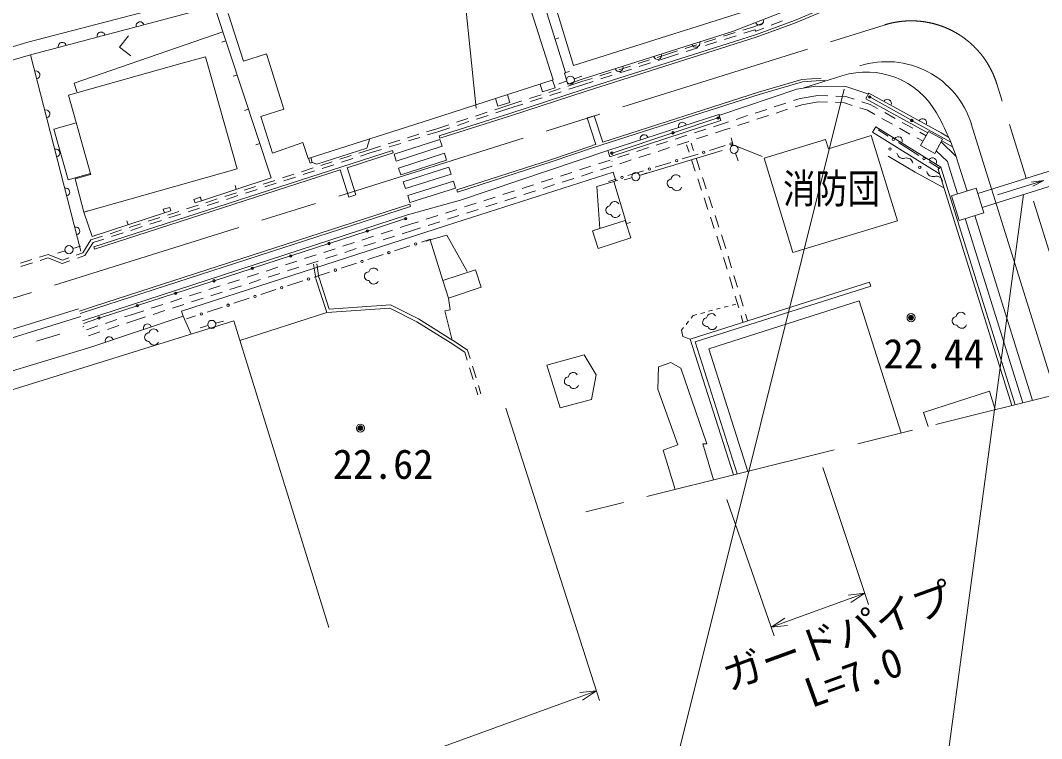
# Model space of a CAD drawing. Units: millimetres, scale not verified. Extents: x 40000 to 680000, y 20000 to 380000.
# Drawn here: x 368122 to 431532, y 272970 to 317555 of the extents above; entities that cross this region are included whole.
import ezdxf
from ezdxf.enums import TextEntityAlignment as Align

# ---------------------------------------------------------------- set-up
doc = ezdxf.new("R2010")
doc.units = ezdxf.units.MM
doc.header["$LTSCALE"] = 1000
doc.header["$PDMODE"] = 32
doc.header["$PDSIZE"] = 500
doc.linetypes.add('CHAIN', pattern=[18.5, 12, -1.5, 3.5, -1.5])
for name, color, linetype, lineweight in [('M-BGD', 7, 'Continuous', 13), ('M-BMK', 2, 'CHAIN', 13), ('M-STR-HTXT', 7, 'Continuous', 13), ('M-STR-STRC', 7, 'Continuous', 13)]:
    doc.layers.add(name, color=color, linetype=linetype, lineweight=lineweight)
doc.styles.add('ＭＳ ゴシック', font='')
doc.styles.get('ＭＳ ゴシック').set_extended_font_data('MS Gothic')

msp = doc.modelspace()

# ---------------------------------------------------------------- linework, layer by layer
at = {"layer": 'M-BGD'}
for p, q in [((380167, 318420), (383684, 307788)), ((381031, 317976), (381968, 315021)), ((412981, 316947), (413674, 317167)), ((413674, 317167), (413923, 317265)), ((413779, 316889), (414279, 317079)), ((413923, 317265), (414287, 317403)), ((414746, 317257), (415447, 317524)), ((374824, 316600), (374278, 315905)), ((401320, 316395), (401559, 316469)), ((410598, 316192), (411313, 316418)), ((411790, 316570), (412504, 316796)), ((411850, 316379), (412565, 316606)), ((413042, 316757), (413734, 316976)), ((413734, 316976), (413779, 316889)), ((368576, 316203), (364022, 314841)), ((374974, 315359), (374278, 315905)), ((380870, 316293), (380633, 316215)), ((409406, 315814), (410121, 316041)), ((409467, 315624), (410182, 315850)), ((410659, 316001), (411374, 316228)), ((381579, 308338), (379616, 315304)), ((407669, 315261), (408237, 315444)), ((407730, 315070), (408298, 315253)), ((408237, 315444), (408930, 315663)), ((408298, 315253), (408990, 315472)), ((405289, 314496), (406003, 314725)), ((405350, 314305), (406064, 314535)), ((406479, 314878), (407193, 315108)), ((406540, 314688), (407254, 314917)), ((381573, 314167), (381336, 314089)), ((401970, 314314), (402208, 314389)), ((402509, 313936), (402981, 314101)), ((403055, 313777), (403623, 313960)), ((404099, 314113), (404813, 314342)), ((404160, 313922), (404874, 314152)), ((419139, 314117), (416767, 313363)), ((400388, 313595), (400541, 313121)), ((401324, 313361), (400541, 313121)), ((401642, 313321), (400928, 313091)), ((401168, 313845), (401324, 313361)), ((402036, 313775), (401560, 313621)), ((403055, 313777), (402118, 313475)), ((403116, 313587), (402179, 313284)), ((403116, 313587), (403684, 313769)), ((371103, 312920), (372488, 307971)), ((397613, 312703), (397766, 312229)), ((398360, 312943), (398516, 312458)), ((400452, 312937), (399739, 312707)), ((400514, 312747), (399800, 312517)), ((401704, 313131), (400990, 312901)), ((416545, 312715), (416125, 312578)), ((417640, 312898), (416545, 312715)), ((418257, 312874), (417640, 312898)), ((419374, 312832), (418757, 312855)), ((419889, 312664), (419374, 312832)), ((420615, 312692), (424461, 310572)), ((420624, 312712), (420808, 313042)), ((423410, 311377), (420924, 312767)), ((382277, 312041), (382040, 311962)), ((398326, 312251), (397576, 312007)), ((398387, 312061), (397638, 311817)), ((398516, 312458), (397766, 312229)), ((399263, 312554), (398326, 312251)), ((399324, 312363), (398387, 312061)), ((414462, 312034), (413749, 311800)), ((415650, 312422), (414937, 312189)), ((415047, 311804), (415760, 312037)), ((416235, 312193), (416641, 312325)), ((416641, 312325), (417666, 312497)), ((417666, 312497), (418234, 312475)), ((418734, 312456), (419303, 312434)), ((419303, 312434), (419773, 312281)), ((420249, 312127), (420719, 311974)), ((420880, 312342), (420365, 312510)), ((421353, 312078), (420880, 312342)), ((385988, 308989), (393579, 311406)), ((395913, 311464), (395200, 311231)), ((397101, 311852), (396388, 311619)), ((397163, 311661), (396450, 311429)), ((403747, 311638), (403319, 311499)), ((403319, 311499), (403853, 309860)), ((403747, 311638), (404282, 309997)), ((411369, 311477), (408711, 310602)), ((411614, 311337), (411490, 311718)), ((413273, 311645), (412561, 311412)), ((413859, 311416), (414572, 311649)), ((420719, 311974), (421176, 311719)), ((421612, 311476), (422267, 311111)), ((422445, 311469), (421790, 311835)), ((371586, 311194), (370191, 310803)), ((371092, 307666), (370191, 310803)), ((393347, 310636), (393978, 310832)), ((394724, 311076), (393975, 310832)), ((394786, 310886), (394037, 310641)), ((395975, 311274), (395262, 311041)), ((404722, 309092), (411614, 311337)), ((410692, 310805), (409978, 310575)), ((411667, 311120), (411168, 310959)), ((411790, 310739), (411290, 310578)), ((412085, 311256), (411665, 311119)), ((411790, 310739), (412195, 310872)), ((412671, 311027), (413383, 311260)), ((421379, 310769), (422011, 310370)), ((422704, 310867), (423359, 310502)), ((423537, 310861), (422882, 311226)), ((425895, 309988), (423541, 311304)), ((427170, 311135), (432421, 294331)), ((390960, 309891), (391676, 310115)), ((392153, 310263), (392869, 310487)), ((392213, 310073), (392929, 310296)), ((393407, 310445), (394037, 310641)), ((408568, 310555), (404920, 309340)), ((409502, 310422), (408788, 310192)), ((410814, 310425), (410100, 310195)), ((412376, 309792), (412250, 310276)), ((425195, 308030), (421036, 310615)), ((423796, 310258), (424170, 310050)), ((424365, 310399), (423974, 310617)), ((424511, 310661), (424024, 309788)), ((424511, 310661), (425385, 310174)), ((425385, 310174), (424898, 309301)), ((425337, 310088), (426003, 309717)), ((382980, 309914), (382743, 309836)), ((389146, 309317), (389851, 309546)), ((389851, 309546), (390483, 309742)), ((389912, 309355), (390543, 309552)), ((391020, 309700), (391736, 309924)), ((391461, 308817), (394305, 309741)), ((395440, 306402), (404598, 309472)), ((403853, 309860), (403669, 309801)), ((404722, 309092), (404598, 309472)), ((407122, 309656), (406408, 309426)), ((406575, 307929), (411704, 309487)), ((408312, 310039), (407598, 309809)), ((408435, 309658), (407721, 309428)), ((409625, 310041), (408911, 309811)), ((409639, 309382), (409488, 309839)), ((409925, 309474), (409773, 309933)), ((411890, 309780), (410916, 309481)), ((414177, 309097), (412595, 309748)), ((422645, 309970), (423909, 309173)), ((424024, 309788), (424898, 309301)), ((424988, 309462), (425688, 308790)), ((425295, 310013), (426218, 309127)), ((386011, 308997), (386106, 308702)), ((387957, 308933), (388670, 309164)), ((388052, 308753), (388766, 308984)), ((388411, 308412), (391263, 309330)), ((389242, 309138), (389912, 309355)), ((391322, 309245), (391461, 308817)), ((404743, 308889), (404029, 308659)), ((405932, 309272), (405219, 309042)), ((406055, 308892), (405341, 308662)), ((407245, 309275), (406531, 309045)), ((410199, 309261), (409224, 308961)), ((410032, 308195), (409796, 308907)), ((410317, 308287), (410082, 309000)), ((412522, 309314), (412689, 308843)), ((372067, 305656), (381579, 308338)), ((372722, 303362), (387983, 308274)), ((385578, 308163), (386292, 308394)), ((385674, 307984), (386387, 308215)), ((386244, 308742), (386106, 308702)), ((386768, 308548), (387481, 308779)), ((386863, 308369), (387577, 308599)), ((387981, 308278), (388520, 306591)), ((403553, 308506), (402839, 308276)), ((404865, 308509), (404151, 308279)), ((404858, 308800), (404856, 308800)), ((406816, 308221), (405842, 307922)), ((408507, 308741), (407533, 308442)), ((424544, 308773), (425173, 308376)), ((425272, 308453), (425104, 308322)), ((425104, 308322), (429689, 293649)), ((425272, 308453), (429883, 293698)), ((425778, 308511), (426319, 306782)), ((426362, 308693), (426902, 306964)), ((427576, 306808), (433969, 308806)), ((372466, 308050), (371092, 307666)), ((372484, 307984), (371521, 307715)), ((371521, 307715), (372067, 305656)), ((383684, 307788), (379369, 306360)), ((383200, 307394), (383913, 307625)), ((383684, 307788), (383447, 307710)), ((383684, 307788), (383605, 308025)), ((384389, 307778), (385102, 308009)), ((384484, 307599), (385198, 307830)), ((401173, 307740), (400459, 307510)), ((402363, 308123), (401649, 307893)), ((402486, 307742), (401772, 307512)), ((403676, 308125), (402962, 307895)), ((405125, 307702), (404638, 307552)), ((404974, 307563), (405213, 307636)), ((405768, 304939), (404974, 307563)), ((406094, 307791), (405612, 307661)), ((406573, 307936), (407046, 308095)), ((410424, 307008), (410188, 307720)), ((410709, 307101), (410474, 307813)), ((427844, 305949), (434241, 307948)), ((428805, 306721), (431669, 307615)), ((381526, 307074), (381448, 307312)), ((382010, 307009), (382724, 307240)), ((382106, 306830), (382819, 307060)), ((383295, 307214), (384009, 307445)), ((392310, 306258), (395147, 307150)), ((398794, 306973), (398080, 306743)), ((399983, 307356), (399269, 307126)), ((400106, 306976), (399392, 306746)), ((401296, 307359), (400582, 307129)), ((427471, 307142), (425944, 306665)), ((427471, 307142), (427949, 305615)), ((378898, 306446), (379296, 306579)), ((378898, 306446), (378971, 306228)), ((378971, 306228), (379369, 306360)), ((379369, 306360), (379290, 306598)), ((379296, 306579), (379369, 306360)), ((379632, 306240), (380345, 306470)), ((379727, 306060), (380441, 306291)), ((380821, 306624), (381535, 306855)), ((380916, 306445), (381630, 306676)), ((392175, 306687), (392310, 306258)), ((397604, 306590), (396890, 306360)), ((398916, 306592), (398202, 306362)), ((410816, 305821), (410581, 306533)), ((411101, 305914), (410866, 306626)), ((425944, 306665), (426421, 305137)), ((372067, 305656), (372304, 305735)), ((372569, 304143), (372067, 305656)), ((377061, 305608), (376983, 305845)), ((376994, 305828), (377395, 305949)), ((376994, 305828), (377061, 305608)), ((377061, 305608), (377462, 305729)), ((377253, 305470), (377967, 305701)), ((377395, 305949), (377462, 305729)), ((378442, 305855), (379156, 306086)), ((378538, 305675), (379251, 305906)), ((392342, 305995), (392296, 306138)), ((395224, 305823), (394510, 305593)), ((396414, 306207), (395700, 305977)), ((396537, 305826), (395823, 305596)), ((397727, 306209), (397013, 305979)), ((377061, 305608), (372569, 304143)), ((374815, 304875), (374738, 305113)), ((376064, 305085), (376777, 305316)), ((376159, 304906), (376873, 305137)), ((377348, 305291), (378062, 305522)), ((391974, 305228), (389736, 304502)), ((392845, 305057), (392345, 304896)), ((394034, 305440), (393320, 305210)), ((394157, 305059), (393443, 304829)), ((395347, 305443), (394633, 305213)), ((403656, 304497), (405671, 305144)), ((405671, 305144), (406022, 304050)), ((405768, 304939), (406007, 305011)), ((411208, 304635), (410973, 305347)), ((411494, 304727), (411258, 305439)), ((427949, 305615), (426421, 305137)), ((426796, 305254), (430369, 293819)), ((427379, 305437), (430964, 293967)), ((372569, 304143), (372492, 304381)), ((373685, 304316), (374399, 304547)), ((374874, 304701), (375588, 304931)), ((374970, 304521), (375683, 304752)), ((394589, 304827), (378122, 299503)), ((389593, 304455), (387356, 303729)), ((391236, 304537), (390522, 304306)), ((392345, 304896), (391711, 304691)), ((392468, 304515), (391835, 304311)), ((392967, 304676), (392468, 304515)), ((403656, 304497), (404008, 303402)), ((371989, 303121), (372504, 303934)), ((372121, 302956), (372634, 303766)), ((372504, 303934), (373209, 304162)), ((372569, 304143), (372806, 304222)), ((372634, 303766), (373305, 303983)), ((373780, 304136), (374494, 304367)), ((388857, 303767), (388144, 303536)), ((390047, 304152), (389333, 303921)), ((390170, 303772), (389457, 303541)), ((391360, 304157), (390646, 303926)), ((393581, 303981), (393022, 303798)), ((393561, 303930), (393322, 303855)), ((393561, 303930), (394347, 301415)), ((404008, 303402), (406022, 304050)), ((411516, 303703), (411365, 304160)), ((411802, 303794), (411651, 304252)), ((411923, 303395), (411802, 303794)), ((370899, 303251), (370421, 303105)), ((371377, 303398), (371855, 303545)), ((371593, 302982), (371989, 303121)), ((372722, 303362), (372676, 303505)), ((387213, 303683), (384976, 302957)), ((387668, 303382), (386955, 303151)), ((388981, 303387), (388268, 303156)), ((392309, 303565), (391358, 303254)), ((411636, 303306), (411516, 303703)), ((368127, 302477), (368841, 302706)), ((368154, 302276), (368868, 302505)), ((369317, 302859), (369839, 303026)), ((369344, 302658), (369832, 302814)), ((369832, 302814), (370722, 302462)), ((369839, 303026), (370726, 302676)), ((370722, 302462), (371186, 302626)), ((370726, 302676), (371122, 302815)), ((371657, 302792), (372121, 302956)), ((384833, 302911), (382595, 302185)), ((385290, 302612), (384576, 302381)), ((386479, 302997), (385765, 302766)), ((386603, 302617), (385889, 302386)), ((387792, 303002), (387078, 302771)), ((388982, 302478), (388031, 302167)), ((390645, 303021), (389695, 302711)), ((411999, 302110), (411781, 302828)), ((412286, 302199), (412068, 302916)), ((382453, 302139), (380215, 301413)), ((382911, 301842), (382198, 301611)), ((384100, 302227), (383387, 301996)), ((384224, 301847), (383511, 301616)), ((385413, 302232), (384700, 302001)), ((386464, 301550), (386324, 302418)), ((387319, 301934), (386368, 301623)), ((386662, 301582), (386521, 302450)), ((396378, 302081), (394347, 301415)), ((396378, 302081), (396737, 300988)), ((380073, 301367), (377835, 300641)), ((381722, 301457), (381008, 301226)), ((383035, 301462), (382321, 301231)), ((385655, 301390), (384705, 301080)), ((412362, 300914), (412144, 301631)), ((412648, 301002), (412431, 301720)), ((420851, 301304), (420927, 301066)), ((377692, 300594), (375455, 299869)), ((379343, 300687), (378630, 300456)), ((380533, 301072), (379819, 300841)), ((380656, 300692), (379943, 300461)), ((381846, 301077), (381132, 300846)), ((383992, 300847), (383041, 300536)), ((378154, 300302), (377441, 300071)), ((379467, 300307), (378754, 300076)), ((382328, 300303), (381378, 299992)), ((412552, 299946), (412309, 299881)), ((412724, 299717), (412507, 300435)), ((413011, 299806), (412793, 300524)), ((375312, 299822), (373075, 299096)), ((375142, 299327), (374591, 299144)), ((375776, 299532), (375142, 299327)), ((376965, 299917), (376251, 299686)), ((377089, 299537), (376375, 299306)), ((378278, 299922), (377564, 299691)), ((378122, 299503), (378223, 299191)), ((380665, 299760), (379714, 299449)), ((387151, 299422), (381744, 297690)), ((410135, 299302), (409891, 299237)), ((410618, 299431), (410376, 299367)), ((411101, 299560), (410859, 299495)), ((411584, 299688), (411343, 299624)), ((412067, 299817), (411826, 299753)), ((413277, 298929), (413156, 299328)), ((334581, 284359), (381368, 298898)), ((372932, 299050), (372030, 298749)), ((374116, 298986), (373405, 298749)), ((375267, 298947), (374716, 298764)), ((375899, 299152), (375267, 298947)), ((379001, 299216), (378443, 299033)), ((380246, 298754), (380726, 298890)), ((381368, 298898), (387282, 279867)), ((409612, 298877), (409459, 298679)), ((409891, 299237), (409765, 299074)), ((412990, 298842), (412869, 299239)), ((369130, 297636), (370563, 298081)), ((371995, 298525), (372067, 298548)), ((372930, 298591), (372219, 298355)), ((373056, 298212), (372344, 297975)), ((374242, 298606), (373530, 298369)), ((379767, 298610), (379290, 298460)), ((409306, 298481), (409179, 298318)), ((409179, 298318), (409254, 297934)), ((395722, 296952), (394811, 297564)), ((395893, 297079), (394922, 297730)), ((409254, 297934), (409714, 297757)), ((372501, 297276), (326197, 283240)), ((395871, 296466), (395722, 296952)), ((396052, 296558), (395893, 297079)), ((413290, 289559), (410867, 297161)), ((396235, 295270), (396016, 295988)), ((396416, 295362), (396197, 296080)), ((396720, 294363), (396561, 294884)), ((396529, 294305), (396380, 294792)), ((428291, 294537), (424205, 293210)), ((428291, 294537), (428656, 293392)), ((424205, 293210), (424485, 292351))]:
    msp.add_line(p, q, dxfattribs=at)
for points in [[(418307, 337814), (420460, 331220), (421053, 329266), (421564, 326763), (421794, 323645), (421391, 321313), (420393, 319800), (418211, 318393), (416188, 317542), (413762, 316667), (403197, 313309)], [(418450, 337861), (420603, 331265), (421198, 329303), (421713, 326784), (421945, 323638), (421533, 321256), (420501, 319691), (418281, 318260), (416243, 317402), (413810, 316525), (403243, 313166)], [(401970, 314314), (399047, 323676), (402260, 324673), (402165, 324946), (407236, 326467), (418753, 329880)], [(398879, 324032), (391536, 321886), (379930, 318376), (368757, 315421)], [(419417, 324254), (419903, 324319), (420793, 324033), (420714, 323146), (420536, 322207), (420194, 321254), (419459, 320152), (417998, 319086), (412346, 316866), (403014, 313907)], [(399839, 323402), (402470, 314752), (416771, 319295)], [(368576, 316203), (379901, 319171), (392099, 322771)], [(393579, 311406), (401211, 313859), (398450, 322521)], [(380688, 316844), (371450, 313651), (371621, 313126)], [(371878, 303229), (368757, 315421), (364262, 314112)], [(371103, 312920), (378171, 314900), (379616, 315304)], [(383774, 309321), (383056, 311589), (384486, 312042), (383398, 315474), (381968, 315021)], [(401970, 314314), (401914, 314270), (402118, 313594), (403014, 313907)], [(417840, 313969), (416654, 313886), (413952, 313096), (404282, 309997)], [(403197, 313309), (398503, 311770), (394130, 310386), (394175, 310243)], [(418102, 313837), (416680, 313737), (413996, 312953), (403714, 309658)], [(404598, 309472), (411490, 311718), (411546, 311667), (416344, 313297), (417492, 313477), (419374, 313453), (420746, 312999), (420808, 313042), (425294, 310570), (425759, 310311)], [(403244, 313166), (398549, 311627), (394175, 310243)], [(425272, 308453), (421248, 310955), (421036, 310615)], [(389819, 310235), (389623, 309629), (386538, 308632), (386244, 308742), (386149, 309041)], [(391322, 309245), (394166, 310169), (394305, 309741)], [(422576, 305113), (420957, 310405), (418304, 309575), (418114, 310162), (414316, 309011)], [(372676, 303505), (391217, 309473), (391263, 309330)], [(383774, 309321), (385662, 309967), (385988, 308989)], [(403666, 309800), (401039, 308909), (395214, 307037)], [(403714, 309658), (401086, 308766), (395260, 306894), (395214, 307037)], [(414316, 309011), (416078, 303138), (422576, 305113)], [(422016, 309137), (423688, 308143), (425467, 307161)], [(388410, 308415), (388949, 306728), (388520, 306591)], [(392175, 306687), (395012, 307580), (395147, 307150)], [(394589, 304827), (404920, 308138), (405096, 307596)], [(404974, 307563), (403924, 307255), (404097, 304647)], [(430990, 307272), (431669, 307615), (430916, 307511)], [(371979, 298908), (373113, 299285), (392166, 305477), (395440, 306402)], [(392296, 306138), (372729, 299823), (371788, 299507)], [(392342, 305995), (372776, 299680), (371833, 299364)], [(395870, 301958), (394608, 304232), (393561, 303930)], [(394811, 297564), (392737, 298850), (391054, 299693), (387151, 299422), (386475, 301504)], [(394916, 297734), (392835, 299024), (391095, 299897), (387293, 299632), (386665, 301565)], [(396737, 300988), (394706, 300322), (394347, 301415)], [(420851, 301304), (409714, 297757), (412393, 289335)], [(420927, 301066), (410028, 297595), (412636, 289396)], [(394706, 300322), (394814, 299596), (394467, 299531), (394913, 297784)], [(422823, 291937), (420200, 300148), (410867, 297161)], [(322466, 284137), (326353, 285580), (371723, 299655)], [(322644, 283670), (326515, 285107), (371872, 299177)], [(372501, 297276), (378223, 299191), (378723, 298076)], [(411150, 289025), (410500, 291270), (410748, 291274), (409122, 295969), (408519, 296327), (407751, 296040), (407701, 294658), (408943, 291215), (408041, 290883), (408781, 288434)]]:
    msp.add_lwpolyline(points, dxfattribs=at)
for points in [[(394448, 309306), (391606, 308392), (391749, 307966), (394589, 308874)], [(394730, 308443), (391891, 307540), (392033, 307113), (394871, 308011)], [(401634, 293507), (403593, 294030), (403874, 295560), (403119, 296802), (400803, 296159)]]:
    msp.add_lwpolyline(points, close=True, dxfattribs=at)
for centre, radius in [((402273, 313853), 250), ((420859, 312803), 75), ((420859, 312803), 60), ((420859, 312803), 50), ((411440, 311500), 75), ((411440, 311500), 60), ((411440, 311500), 50), ((423476, 311341), 75), ((423476, 311341), 60), ((423476, 311341), 50), ((408640, 310578), 75), ((408640, 310578), 60), ((408640, 310578), 50), ((422328, 310170), 75), ((410557, 309371), 75), ((412248, 309891), 75), ((412439, 309550), 250), ((422126, 309567), 75), ((404849, 309316), 75), ((404849, 309316), 60), ((404849, 309316), 50), ((408866, 308851), 75), ((424226, 308973), 75), ((407175, 308331), 75), ((423971, 308436), 75), ((405484, 307812), 75), ((406336, 307856), 250), ((392045, 305251), 75), ((392045, 305251), 60), ((392045, 305251), 50), ((389665, 304479), 75), ((389665, 304479), 60), ((389665, 304479), 50), ((387285, 303706), 75), ((387285, 303706), 60), ((387285, 303706), 50), ((392665, 303682), 75), ((371138, 303324), 250), ((391002, 303138), 75), ((384904, 302934), 75), ((384904, 302934), 60), ((384904, 302934), 50), ((389338, 302594), 75), ((382524, 302162), 75), ((382524, 302162), 60), ((382524, 302162), 50), ((387675, 302051), 75), ((380144, 301390), 75), ((380144, 301390), 60), ((380144, 301390), 50), ((386012, 301507), 75), ((377764, 300618), 75), ((377764, 300618), 60), ((377764, 300618), 50), ((384348, 300963), 75), ((381021, 299876), 75), ((382685, 300420), 75), ((375383, 299845), 75), ((375383, 299845), 60), ((375383, 299845), 50), ((379358, 299332), 75), ((373003, 299073), 75), ((373003, 299073), 60), ((373003, 299073), 50), ((380005, 298685), 250), ((423426, 299102), 150), ((423426, 299102), 120), ((423426, 299102), 90), ((423426, 299102), 60), ((423426, 299102), 30), ((423426, 299102), 20), ((389233, 292245), 150), ((389233, 292245), 120), ((389233, 292245), 90), ((389233, 292245), 60), ((389233, 292245), 30), ((389233, 292245), 20)]:
    msp.add_circle(centre, radius, dxfattribs=at)
for centre, radius, start, end in [((375552, 317218), 250, 14.81648, 194.81648), ((414009, 317519), 250, 201.45168, 21.45168), ((373135, 316579), 250, 14.81648, 194.81648), ((370718, 315939), 250, 14.81648, 194.81648), ((410063, 316142), 250, 197.59179, 17.59179), ((407680, 315386), 250, 197.59179, 17.59179), ((405297, 314631), 250, 197.59179, 17.59179), ((421921, 309495), 5500, 17.35327, 107.63718), ((369077, 314169), 250, 284.36063, 104.36063), ((420654, 309352), 5000, 29.59257, 107.63718), ((421956, 312409), 250, 331.14239, 151.14239), ((369697, 311747), 250, 284.36063, 104.36063), ((424146, 311203), 250, 331.14239, 151.14239), ((411090, 303921), 16000, 17.35382, 29.59257), ((409233, 310982), 250, 18.04773, 198.04773), ((406856, 310208), 250, 18.04773, 198.04773), ((422636, 310091), 250, 328.13441, 148.13441), ((370318, 309325), 250, 284.36063, 104.36063), ((422945, 309389), 401, 192.00893, 284.98142), ((423153, 308614), 401, 12.00893, 104.98142), ((424760, 308772), 250, 328.13441, 148.13441), ((424790, 308258), 401, 192.00893, 284.98142), ((411089, 303920), 15390, 17.35382, 18.44749), ((408550, 307442), 267, 93.42451, 280.36732), ((408832, 307678), 299, 30.34428, 174.17772), ((424998, 307483), 401, 12.00893, 104.98142), ((370938, 306903), 250, 284.36063, 104.36063), ((408880, 307280), 299, 199.61411, 343.44755), ((405026, 306013), 299, 30.34428, 174.17772), ((404745, 305777), 267, 93.42451, 280.36732), ((405075, 305614), 299, 199.61411, 343.44755), ((371558, 304481), 250, 284.36063, 104.36063), ((389748, 301676), 267, 88.15054, 275.09336), ((390050, 301886), 299, 25.07031, 168.90375), ((390061, 301484), 299, 194.34015, 338.17358), ((411033, 299057), 299, 30.34428, 174.17772), ((426526, 299138), 299, 30.34428, 174.17772), ((376011, 298461), 250, 18.54198, 198.54198), ((410752, 298821), 267, 93.42451, 280.36732), ((426245, 298901), 267, 93.42451, 280.36732), ((376101, 297892), 267, 88.15054, 275.09336), ((376404, 298101), 299, 25.07031, 168.90375), ((411082, 298658), 299, 199.61411, 343.44755), ((426575, 298739), 299, 199.61411, 343.44755), ((373641, 297666), 250, 18.54198, 198.54198), ((376415, 297700), 299, 194.34015, 338.17358), ((402446, 295398), 299, 30.34428, 174.17772), ((402164, 295162), 267, 93.42451, 280.36732), ((402494, 294999), 299, 199.61411, 343.44755)]:
    msp.add_arc(centre, radius, start, end, dxfattribs=at)
for p in [(423426, 299102), (389233, 292245)]:
    msp.add_point(p, dxfattribs=at)
at = {"layer": 'M-BMK'}
for p, q in [((352580, 295578), (421775, 317275)), ((434607, 294876), (428747, 313627)), ((454561, 299854), (403232, 287050))]:
    msp.add_line(p, q, dxfattribs=at)
msp.add_arc((423439, 311968), 5562, 17.35382, 107.40962, dxfattribs=at)
at = {"layer": 'M-STR-HTXT'}
for p, q in [((430415, 306752), (421919, 243783)), ((398263, 293480), (404082, 275323)), ((417951, 289791), (420780, 281297)), ((411991, 287806), (414923, 279347)), ((414739, 279877), (420550, 281988)), ((420550, 281988), (419525, 281881)), ((420550, 281988), (419695, 281411)), ((414739, 279877), (415594, 280454)), ((414739, 279877), (415765, 279984)), ((335559, 251118), (403886, 275935)), ((403886, 275935), (402861, 275829)), ((403886, 275935), (403032, 275359))]:
    msp.add_line(p, q, dxfattribs=at)
at = {"layer": 'M-STR-STRC'}
for p, q in [((396427, 312105), (394973, 326194)), ((419278, 313279), (407992, 268118))]:
    msp.add_line(p, q, dxfattribs=at)

# ---------------------------------------------------------------- texts
at = {"layer": 'M-BGD', "style": 'ＭＳ ゴシック', "width": 0.8}
msp.add_text('消防団', height=1833, dxfattribs=at).set_placement((418487, 305649), align=Align.BOTTOM_CENTER)
at = {"layer": 'M-BGD', "style": 'ＭＳ ゴシック'}
for s, p in [('22.44', (424839, 296868)), ('22.62', (390646, 290011))]:
    msp.add_text(s, height=1833, dxfattribs=at).set_placement(p, align=Align.MIDDLE_CENTER)
at = {"layer": 'M-STR-HTXT', "style": 'ＭＳ ゴシック'}
for s, p in [('ガードパイプ ', (419140, 280420)), ('L=7.0', (419548, 277647))]:
    msp.add_text(s, height=1833, rotation=19.962, dxfattribs=at).set_placement(p, align=Align.TOP_CENTER)

doc.saveas('drawing.dxf')
